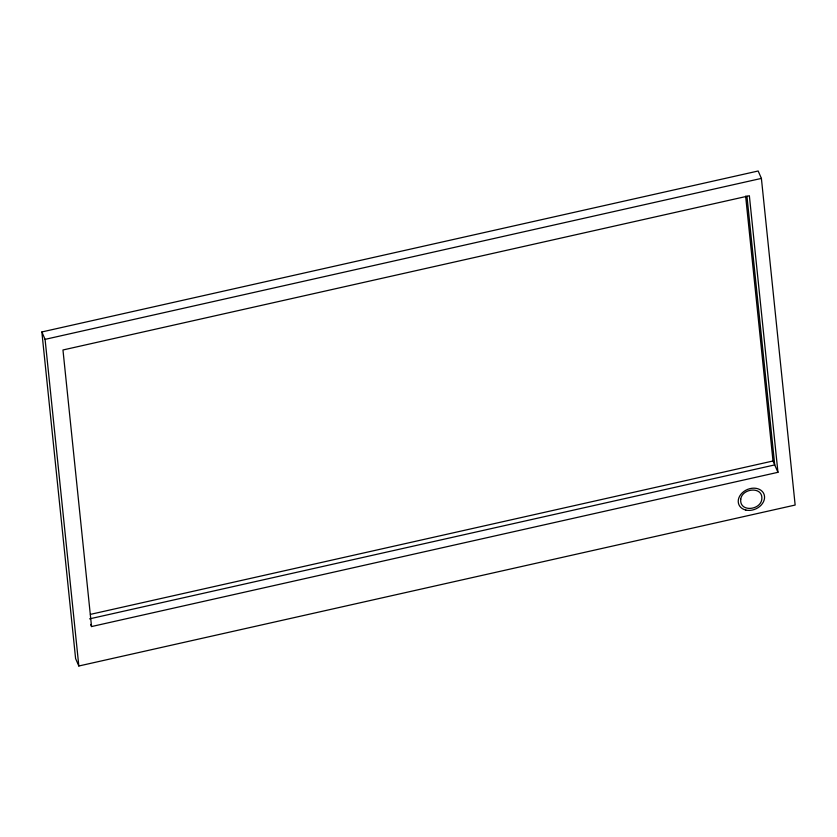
<?xml version="1.0" encoding="UTF-8"?>
<svg xmlns="http://www.w3.org/2000/svg" width="837" height="837" viewBox="0 0 837 837"><rect width="100%" height="100%" fill="white"/><g stroke="black" fill="none" stroke-linecap="round" stroke-linejoin="round"><path stroke-width="1.26" d="M41.85 331.954L758.165 170.999L761.398 178.407L795.15 505.046L78.835 666.001L75.602 658.593L41.85 331.954L45.083 339.362L78.835 666.001M45.083 339.362L761.398 178.407M90.417 614.368L773.001 460.988L777.95 472.319L91.547 626.557L90.616 624.433M89.59 618.857L774.717 464.912L746.939 196.14M777.95 472.319L749.366 195.753L62.963 349.981L91.547 626.557M745.631 196.109L773.001 460.988M740.745 499.197C739.238 512.39 760.404 510.486 761.806 499.27C763.313 486.077 742.147 487.992 740.745 499.197M745.798 510.057A13.612 10.588 -23.6 0 0 764.526 496.341A13.612 10.588 -23.6 0 0 743.873 491.476A13.612 10.588 -23.6 0 0 745.798 510.057"/></g></svg>
